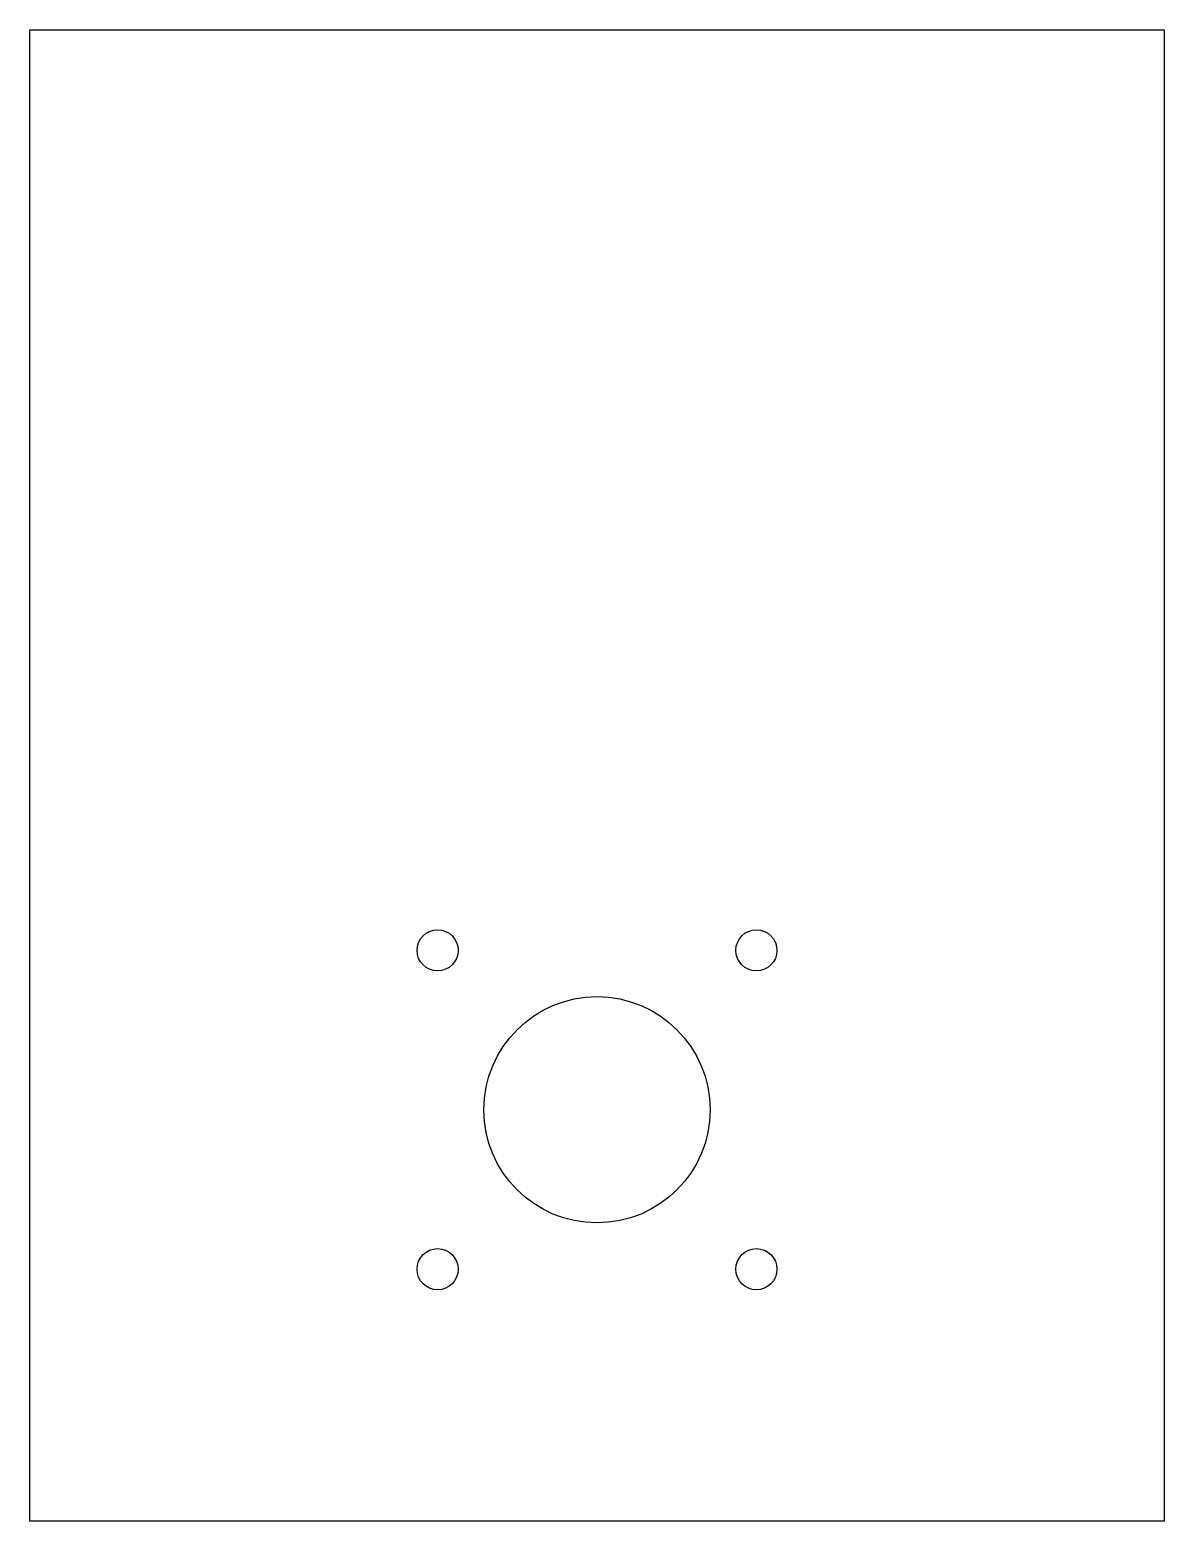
# Model space of a CAD drawing. Header units: millimetres. Extents: x -55 to 55, y -40 to 105.
import ezdxf

# ---------------------------------------------------------------- set-up
doc = ezdxf.new("R2010")
doc.units = ezdxf.units.MM
doc.layers.get('0').update_dxf_attribs({"linetype": 'CONTINUOUS'})

msp = doc.modelspace()

# ---------------------------------------------------------------- linework, layer by layer
msp.add_lwpolyline([(55.15, -40), (-55.15, -40), (-55.15, 105), (55.15, 105)], close=True)
for centre, radius in [((-15.5, 15.5), 2), ((15.5, 15.5), 2), ((0, 0), 11), ((-15.5, -15.5), 2), ((15.5, -15.5), 2)]:
    msp.add_circle(centre, radius)

doc.saveas('drawing.dxf')
